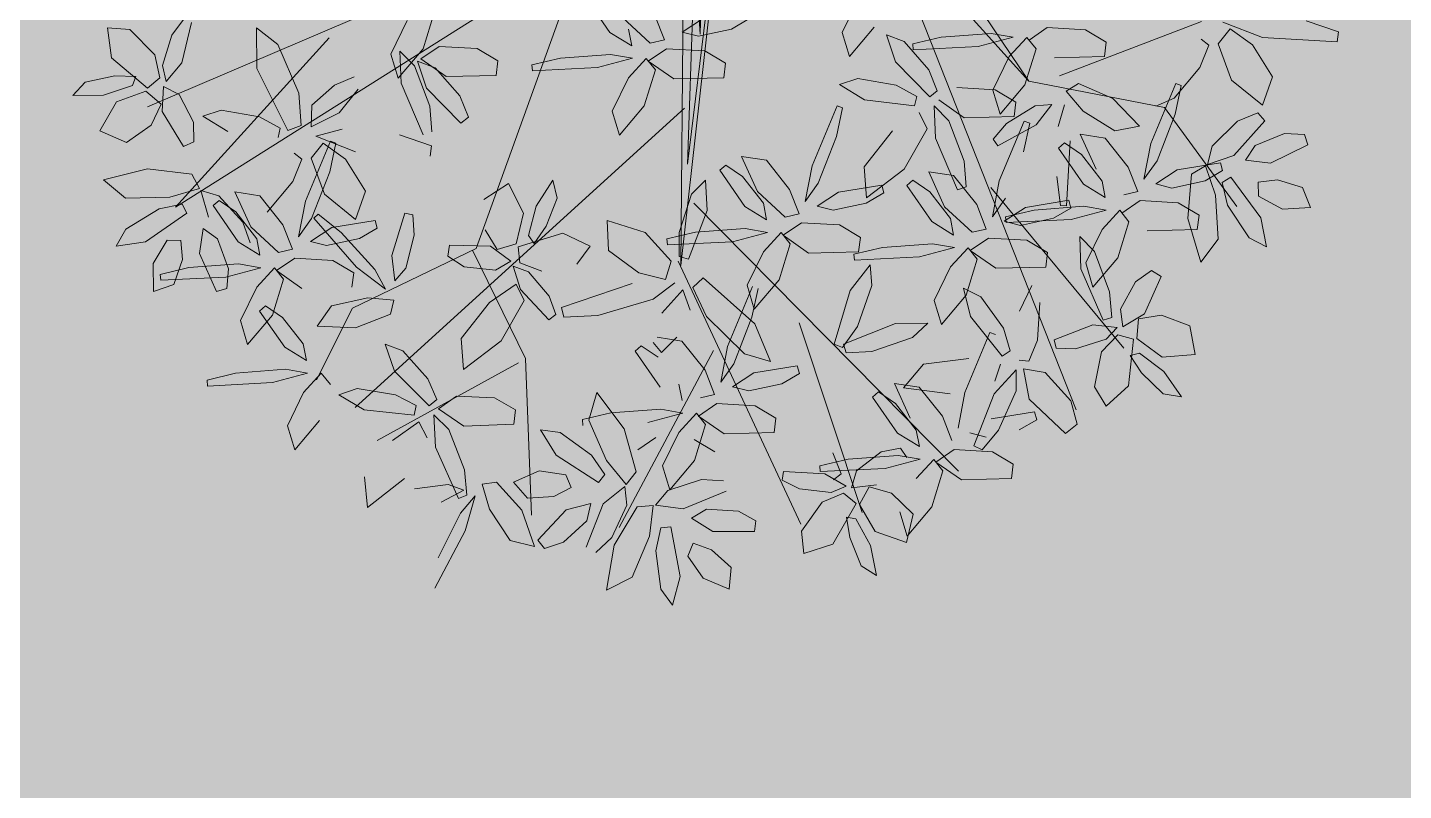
# Model space of a CAD drawing. Header units: metres. Extents: x 349703 to 349913, y 9282546 to 9282694.
# Drawn here: x 349720.509 to 349722.96, y 9282575.915 to 9282577.274 of the extents above; entities that cross this region are included whole.
import ezdxf

# ---------------------------------------------------------------- set-up
doc = ezdxf.new("R2010")
doc.units = ezdxf.units.M
doc.header["$LTSCALE"] = 0.25
doc.layers.add('AREA-VERDE', color=3, linetype='CONTINUOUS', lineweight=9)
doc.layers.add('ARQ-FONDO', color=253, linetype='CONTINUOUS', lineweight=9)

# ---------------------------------------------------------------- blocks, each defined once
blk = doc.blocks.new('ARR2')
at = {"layer": 'ARQ-FONDO', "lineweight": 5}
for p, q in [((2740.9216, 1213.7321), (2740.9402, 1214.2786)), ((2740.9402, 1214.2786), (2740.9538, 1214.0668)), ((2740.9114, 1214.2586), (2740.9047, 1213.4719)), ((2740.9047, 1213.4719), (2740.9909, 1214.2402)), ((2740.9849, 1214.2535), (2740.9216, 1213.7321)), ((2740.9538, 1214.0668), (2740.9593, 1214.2641)), ((2739.6024, 1213.6218), (2740.5631, 1214.2272)), ((2740.6354, 1214.2321), (2740.3772, 1213.5152)), ((2740.275, 1214.1978), (2739.5306, 1213.8801)), ((2740.7216, 1214.0717), (2740.6569, 1214.1648)), ((2741.3198, 1214.0712), (2741.3618, 1214.1573)), ((2741.5062, 1214.1534), (2741.9224, 1213.0996)), ((2741.6594, 1214.1552), (2741.8003, 1213.9461)), ((2739.6232, 1214.1048), (2739.5933, 1214.0649)), ((2739.6192, 1213.9933), (2739.6442, 1214.0974)), ((2740.1577, 1214.0158), (2740.1997, 1214.1019)), ((2740.269, 1214.1219), (2740.2402, 1214.0293)), ((2740.8252, 1214.0443), (2740.754, 1214.1101)), ((2740.837, 1214.1154), (2740.8618, 1214.0528)), ((2740.9076, 1214.0725), (2740.9628, 1214.1084)), ((2741.0798, 1214.1065), (2741.0345, 1214.0803)), ((2741.6422, 1214.1223), (2741.8003, 1213.9461)), ((2741.8793, 1213.96), (2742.2455, 1214.0994)), ((2742.3003, 1214.0979), (2742.4025, 1214.0584)), ((2742.5982, 1214.0733), (2742.5152, 1214.1017)), ((2739.4275, 1214.0832), (2739.4379, 1214.006)), ((2739.4852, 1214.0795), (2739.4275, 1214.0832)), ((2739.5495, 1214.0136), (2739.4852, 1214.0795)), ((2739.5933, 1214.0649), (2739.5695, 1213.9862)), ((2739.8116, 1214.0835), (2739.8126, 1213.9789)), ((2739.8665, 1214.0407), (2739.8116, 1214.0835)), ((2740.7777, 1214.0373), (2740.7216, 1214.0717)), ((2740.7693, 1214.0797), (2740.7777, 1214.0373)), ((2740.9494, 1214.0618), (2740.9076, 1214.0725)), ((2741.0345, 1214.0803), (2740.9494, 1214.0618)), ((2741.3385, 1214.0092), (2741.3198, 1214.0712)), ((2741.4023, 1214.0847), (2741.3385, 1214.0092)), ((2741.4336, 1214.0656), (2741.4573, 1213.9959)), ((2741.4793, 1214.0484), (2741.4336, 1214.0656)), ((2741.5015, 1214.0423), (2741.5749, 1214.0596)), ((2741.5749, 1214.0596), (2741.7034, 1214.0691)), ((2741.7606, 1214.0592), (2741.67, 1214.0353)), ((2741.7034, 1214.0691), (2741.7606, 1214.0592)), ((2741.7499, 1214.0095), (2741.7958, 1214.0588)), ((2741.7958, 1214.0588), (2741.8191, 1214.0294)), ((2741.848, 1214.0839), (2741.8011, 1214.0518)), ((2741.9463, 1214.0783), (2741.848, 1214.0839)), ((2741.9998, 1214.0464), (2741.9463, 1214.0783)), ((2742.319, 1214.0806), (2742.288, 1214.042)), ((2742.3766, 1214.0395), (2742.319, 1214.0806)), ((2742.5948, 1214.0471), (2742.5982, 1214.0733)), ((2739.9988, 1214.0577), (2739.6024, 1213.6218)), ((2739.9206, 1213.9149), (2739.8665, 1214.0407)), ((2740.2402, 1214.0293), (2740.1764, 1213.9539)), ((2740.1806, 1214.0237), (2740.1836, 1213.9407)), ((2740.2183, 1213.9854), (2740.1806, 1214.0237)), ((2740.2815, 1214.0357), (2740.2346, 1214.0036)), ((2740.3798, 1214.0302), (2740.2815, 1214.0357)), ((2740.4332, 1213.9983), (2740.3798, 1214.0302)), ((2740.8675, 1214.0295), (2740.8205, 1213.9974)), ((2740.8618, 1214.0528), (2740.8252, 1214.0443)), ((2740.9657, 1214.024), (2740.8675, 1214.0295)), ((2741.0192, 1213.9921), (2740.9657, 1214.024)), ((2741.5429, 1213.9756), (2741.4793, 1214.0484)), ((2741.503, 1214.0271), (2741.5015, 1214.0423)), ((2741.67, 1214.0353), (2741.503, 1214.0271)), ((2741.8191, 1214.0294), (2741.7904, 1213.9369)), ((2741.9953, 1214.0092), (2741.9998, 1214.0464)), ((2742.2642, 1214.0389), (2742.2411, 1213.9814)), ((2742.2444, 1214.0542), (2742.2642, 1214.0389)), ((2742.288, 1214.042), (2742.3223, 1213.9488)), ((2742.428, 1213.957), (2742.3766, 1214.0395)), ((2742.4025, 1214.0584), (2742.5948, 1214.0471)), ((2739.4379, 1214.006), (2739.5303, 1213.928)), ((2739.5623, 1213.9548), (2739.5495, 1214.0136)), ((2739.5786, 1213.9451), (2739.6192, 1213.9933)), ((2740.1764, 1213.9539), (2740.1577, 1214.0158)), ((2740.2258, 1213.998), (2740.2495, 1213.9283)), ((2740.2715, 1213.9808), (2740.2258, 1213.998)), ((2740.2346, 1214.0036), (2740.3, 1213.9579)), ((2740.4287, 1213.961), (2740.4332, 1213.9983)), ((2740.5209, 1213.988), (2740.5943, 1214.0052)), ((2740.5224, 1213.9728), (2740.5209, 1213.988)), ((2740.5943, 1214.0052), (2740.7228, 1214.0148)), ((2740.78, 1214.0049), (2740.6894, 1213.981)), ((2740.7228, 1214.0148), (2740.78, 1214.0049)), ((2740.7693, 1213.9551), (2740.8152, 1214.0044)), ((2740.8152, 1214.0044), (2740.8386, 1213.9751)), ((2740.8205, 1213.9974), (2740.886, 1213.9517)), ((2741.0147, 1213.9548), (2741.0192, 1213.9921)), ((2741.4573, 1213.9959), (2741.5452, 1213.9058)), ((2741.7079, 1213.9233), (2741.7499, 1214.0095)), ((2741.8666, 1214.006), (2741.9953, 1214.0092)), ((2739.3704, 1213.9437), (2739.4465, 1213.9596)), ((2739.4465, 1213.9596), (2739.5001, 1213.9584)), ((2739.5001, 1213.9584), (2739.4916, 1213.9352)), ((2739.5303, 1213.928), (2739.5623, 1213.9548)), ((2739.5695, 1213.9862), (2739.5786, 1213.9451)), ((2739.8126, 1213.9789), (2739.8923, 1213.8193)), ((2740.0122, 1213.9358), (2740.063, 1213.9574)), ((2740.2574, 1213.8814), (2740.2183, 1213.9854)), ((2740.3351, 1213.908), (2740.2715, 1213.9808)), ((2740.3, 1213.9579), (2740.4287, 1213.961)), ((2740.6894, 1213.981), (2740.5224, 1213.9728)), ((2740.7273, 1213.869), (2740.7693, 1213.9551)), ((2740.8386, 1213.9751), (2740.8098, 1213.8825)), ((2740.886, 1213.9517), (2741.0147, 1213.9548)), ((2741.3603, 1213.9527), (2741.3126, 1213.9375)), ((2741.4588, 1213.9356), (2741.3603, 1213.9527)), ((2741.5648, 1213.9214), (2741.5429, 1213.9756)), ((2742.2411, 1213.9814), (2742.1749, 1213.9023)), ((2742.4021, 1213.884), (2742.428, 1213.957)), ((2739.3382, 1213.9093), (2739.3704, 1213.9437)), ((2739.4916, 1213.9352), (2739.4174, 1213.9104)), ((2739.5265, 1213.9202), (2739.4505, 1213.8928)), ((2739.5661, 1213.887), (2739.5265, 1213.9202)), ((2739.5716, 1213.9325), (2739.5681, 1213.8679)), ((2739.6124, 1213.9121), (2739.5716, 1213.9325)), ((2739.9542, 1213.884), (2740.0122, 1213.9358)), ((2740.0736, 1213.9259), (2740.0245, 1213.8642)), ((2740.1836, 1213.9407), (2740.2405, 1213.8078)), ((2740.2495, 1213.9283), (2740.3375, 1213.8381)), ((2741.3126, 1213.9375), (2741.3773, 1213.8979)), ((2741.5118, 1213.9069), (2741.4588, 1213.9356)), ((2741.5452, 1213.9058), (2741.5648, 1213.9214)), ((2741.7138, 1213.9242), (2741.6155, 1213.9298)), ((2741.7265, 1213.8614), (2741.7079, 1213.9233)), ((2741.7673, 1213.8923), (2741.7138, 1213.9242)), ((2741.7904, 1213.9369), (2741.7265, 1213.8614)), ((2741.8003, 1213.9461), (2742.1503, 1213.8779)), ((2741.8967, 1213.9201), (2741.9283, 1213.9402)), ((2741.9409, 1213.8692), (2741.8967, 1213.9201)), ((2741.9283, 1213.9402), (2742.0173, 1213.9018)), ((2742.1146, 1213.7855), (2742.179, 1213.9399)), ((2742.1934, 1213.9346), (2742.1774, 1213.861)), ((2742.179, 1213.9399), (2742.1934, 1213.9346)), ((2742.3223, 1213.9488), (2742.4021, 1213.884)), ((2739.4174, 1213.9104), (2739.3382, 1213.9093)), ((2739.4505, 1213.8928), (2739.4079, 1213.8186)), ((2739.5402, 1213.8332), (2739.5661, 1213.887)), ((2739.6492, 1213.8404), (2739.6124, 1213.9121)), ((2739.926, 1213.8321), (2739.9206, 1213.9149)), ((2739.9519, 1213.8288), (2739.9542, 1213.884)), ((2740.2628, 1213.8153), (2740.2574, 1213.8814)), ((2740.357, 1213.8537), (2740.3351, 1213.908)), ((2740.8098, 1213.8825), (2740.746, 1213.807)), ((2741.2422, 1213.7283), (2741.3067, 1213.8826)), ((2741.3067, 1213.8826), (2741.321, 1213.8774)), ((2741.3773, 1213.8979), (2741.5065, 1213.8825)), ((2741.5065, 1213.8825), (2741.5118, 1213.9069)), ((2741.557, 1213.8823), (2741.56, 1213.7993)), ((2741.5947, 1213.8441), (2741.557, 1213.8823)), ((2741.5686, 1213.8977), (2741.634, 1213.8519)), ((2741.7429, 1213.8367), (2741.817, 1213.8824)), ((2741.7628, 1213.8551), (2741.7673, 1213.8923)), ((2741.817, 1213.8824), (2741.86, 1213.8862)), ((2741.86, 1213.8862), (2741.8199, 1213.834)), ((2741.8766, 1213.8293), (2741.8925, 1213.8851)), ((2742.0173, 1213.9018), (2742.0857, 1213.8304)), ((2742.1749, 1213.9023), (2742.1278, 1213.8821)), ((2739.5681, 1213.8679), (2739.6233, 1213.778)), ((2739.7206, 1213.8712), (2739.6729, 1213.856)), ((2739.6729, 1213.856), (2739.7376, 1213.8164)), ((2739.8191, 1213.8541), (2739.7206, 1213.8712)), ((2739.8721, 1213.8254), (2739.8191, 1213.8541)), ((2740.0245, 1213.8642), (2739.9519, 1213.8288)), ((2740.9133, 1213.8764), (2740.0653, 1213.1056)), ((2740.3375, 1213.8381), (2740.357, 1213.8537)), ((2740.746, 1213.807), (2740.7273, 1213.869)), ((2741.321, 1213.8774), (2741.305, 1213.8037)), ((2741.5181, 1213.8651), (2741.5386, 1213.8235)), ((2741.634, 1213.8519), (2741.7628, 1213.8551)), ((2742.0221, 1213.8184), (2741.9409, 1213.8692)), ((2742.1774, 1213.861), (2742.1308, 1213.7408)), ((2742.1503, 1213.8779), (2742.336, 1213.6237)), ((2742.3906, 1213.8645), (2742.3383, 1213.8433)), ((2742.4089, 1213.8437), (2742.3906, 1213.8645)), ((2739.4079, 1213.8186), (2739.4768, 1213.7881)), ((2739.4768, 1213.7881), (2739.5402, 1213.8332)), ((2739.65, 1213.7897), (2739.6492, 1213.8404)), ((2739.8668, 1213.801), (2739.8721, 1213.8254)), ((2739.8923, 1213.8193), (2739.926, 1213.8321)), ((2740.0317, 1213.8223), (2739.9645, 1213.8042)), ((2741.3763, 1213.7255), (2741.4497, 1213.818)), ((2741.5386, 1213.8235), (2741.4794, 1213.7197)), ((2741.6338, 1213.7401), (2741.5947, 1213.8441)), ((2741.7089, 1213.7968), (2741.7429, 1213.8367)), ((2741.8199, 1213.834), (2741.7205, 1213.7795)), ((2741.7241, 1213.6891), (2741.7885, 1213.8435)), ((2741.8029, 1213.8382), (2741.7869, 1213.7646)), ((2741.7885, 1213.8435), (2741.8029, 1213.8382)), ((2742.0857, 1213.8304), (2742.0221, 1213.8184)), ((2742.3383, 1213.8433), (2742.2725, 1213.7791)), ((2742.3288, 1213.7546), (2742.4089, 1213.8437)), ((2742.4594, 1213.8111), (2742.3832, 1213.7802)), ((2742.5104, 1213.8088), (2742.4594, 1213.8111)), ((2739.6233, 1213.778), (2739.65, 1213.7897)), ((2739.9372, 1213.6373), (2740.0016, 1213.7916)), ((2739.9832, 1213.7869), (2739.9522, 1213.7483)), ((2739.9645, 1213.8042), (2740.0667, 1213.7646)), ((2740.0407, 1213.7457), (2739.9832, 1213.7869)), ((2740.016, 1213.7864), (2740, 1213.7127)), ((2740.0016, 1213.7916), (2740.016, 1213.7864)), ((2740.2623, 1213.7796), (2740.1793, 1213.808)), ((2740.259, 1213.7534), (2740.2623, 1213.7796)), ((2741.305, 1213.8037), (2741.2584, 1213.6836)), ((2741.56, 1213.7993), (2741.6169, 1213.6665)), ((2741.7205, 1213.7795), (2741.7089, 1213.7968)), ((2741.8768, 1213.7739), (2741.8927, 1213.7873)), ((2741.8927, 1213.7873), (2741.9359, 1213.7577)), ((2741.9067, 1213.7925), (2741.8973, 1213.6255)), ((2741.9332, 1213.8093), (2741.9972, 1213.7995)), ((2741.9739, 1213.7192), (2741.9332, 1213.8093)), ((2741.9972, 1213.7995), (2742.0569, 1213.7245)), ((2742.0972, 1213.6935), (2742.1146, 1213.7855)), ((2742.2725, 1213.7791), (2742.261, 1213.7318)), ((2742.3832, 1213.7802), (2742.3584, 1213.7424)), ((2742.4231, 1213.7351), (2742.5194, 1213.7825)), ((2742.5194, 1213.7825), (2742.5104, 1213.8088)), ((2739.9284, 1213.7452), (2739.9053, 1213.6876)), ((2739.9086, 1213.7605), (2739.9284, 1213.7452)), ((2739.9522, 1213.7483), (2739.9865, 1213.6551)), ((2740.0922, 1213.6632), (2740.0407, 1213.7457)), ((2741.0609, 1213.7521), (2741.1248, 1213.7423)), ((2741.1016, 1213.662), (2741.0609, 1213.7521)), ((2741.1248, 1213.7423), (2741.1845, 1213.6673)), ((2741.6393, 1213.674), (2741.6338, 1213.7401)), ((2741.9414, 1213.6808), (2741.8768, 1213.7739)), ((2741.9359, 1213.7577), (2741.9892, 1213.6888)), ((2742.1308, 1213.7408), (2742.0972, 1213.6935)), ((2742.261, 1213.7318), (2742.3288, 1213.7546)), ((2742.3584, 1213.7424), (2742.4231, 1213.7351)), ((2739.5303, 1213.7208), (2739.4169, 1213.6922)), ((2739.6444, 1213.7067), (2739.5303, 1213.7208)), ((2739.6642, 1213.67), (2739.6444, 1213.7067)), ((2740, 1213.7127), (2739.9534, 1213.5926)), ((2741.0044, 1213.7167), (2741.0204, 1213.7301)), ((2741.0691, 1213.6236), (2741.0044, 1213.7167)), ((2741.0204, 1213.7301), (2741.0635, 1213.7005)), ((2741.2248, 1213.6363), (2741.2422, 1213.7283)), ((2741.3824, 1213.6459), (2741.3763, 1213.7255)), ((2741.4794, 1213.7197), (2741.3824, 1213.6459)), ((2741.5427, 1213.713), (2741.6067, 1213.7031)), ((2741.5834, 1213.6229), (2741.5427, 1213.713)), ((2742.0569, 1213.7245), (2742.0816, 1213.6619)), ((2742.1274, 1213.6816), (2742.1826, 1213.7175)), ((2742.1826, 1213.7175), (2742.2945, 1213.7358)), ((2742.2199, 1213.707), (2742.2103, 1213.5924)), ((2742.2558, 1213.7282), (2742.2199, 1213.707)), ((2742.2997, 1213.7157), (2742.2544, 1213.6894)), ((2742.2816, 1213.653), (2742.2558, 1213.7282)), ((2742.2945, 1213.7358), (2742.2997, 1213.7157)), ((2739.4169, 1213.6922), (2739.4742, 1213.6452)), ((2739.588, 1213.6472), (2739.6642, 1213.67)), ((2739.9053, 1213.6876), (2739.8391, 1213.6086)), ((2740.4603, 1213.6823), (2740.3971, 1213.6412)), ((2740.4991, 1213.606), (2740.4603, 1213.6823)), ((2740.532, 1213.6241), (2740.5743, 1213.6911)), ((2740.5743, 1213.6911), (2740.5856, 1213.6453)), ((2740.9321, 1213.655), (2740.9682, 1213.6913)), ((2740.9682, 1213.6913), (2740.9723, 1213.6134)), ((2741.0635, 1213.7005), (2741.1168, 1213.6316)), ((2741.2584, 1213.6836), (2741.2248, 1213.6363)), ((2741.3103, 1213.6603), (2741.4221, 1213.6786)), ((2741.4221, 1213.6786), (2741.4273, 1213.6584)), ((2741.4862, 1213.6775), (2741.5022, 1213.6909)), ((2741.5509, 1213.5844), (2741.4862, 1213.6775)), ((2741.5022, 1213.6909), (2741.5454, 1213.6613)), ((2741.6067, 1213.7031), (2741.6664, 1213.6282)), ((2741.6169, 1213.6665), (2741.6393, 1213.674)), ((2741.7026, 1213.6723), (2742.0451, 1213.2589)), ((2741.7067, 1213.5971), (2741.7241, 1213.6891)), ((2741.882, 1213.6257), (2741.8726, 1213.7005)), ((2741.9976, 1213.6464), (2741.9414, 1213.6808)), ((2741.9892, 1213.6888), (2741.9976, 1213.6464)), ((2742.1693, 1213.671), (2742.1274, 1213.6816)), ((2742.2544, 1213.6894), (2742.1693, 1213.671)), ((2742.3208, 1213.6989), (2742.2982, 1213.6853)), ((2742.2982, 1213.6853), (2742.3127, 1213.6266)), ((2742.3986, 1213.5945), (2742.3208, 1213.6989)), ((2742.4407, 1213.6918), (2742.3913, 1213.6861)), ((2742.3913, 1213.6861), (2742.3926, 1213.6504)), ((2742.5059, 1213.6724), (2742.4407, 1213.6918)), ((2742.5257, 1213.6207), (2742.5059, 1213.6724)), ((2739.4742, 1213.6452), (2739.588, 1213.6472)), ((2739.6676, 1213.6646), (2739.6876, 1213.596)), ((2739.7143, 1213.6513), (2739.6676, 1213.6646)), ((2739.6994, 1213.6256), (2739.7153, 1213.639)), ((2739.7759, 1213.583), (2739.7143, 1213.6513)), ((2739.7153, 1213.639), (2739.7585, 1213.6094)), ((2739.7558, 1213.6611), (2739.8198, 1213.6513)), ((2739.7965, 1213.571), (2739.7558, 1213.6611)), ((2739.8198, 1213.6513), (2739.8795, 1213.5763)), ((2739.9198, 1213.5452), (2739.9372, 1213.6373)), ((2739.9865, 1213.6551), (2740.0663, 1213.5903)), ((2740.0663, 1213.5903), (2740.0922, 1213.6632)), ((2740.5856, 1213.6453), (2740.5573, 1213.5728)), ((2740.9002, 1213.5569), (2740.9321, 1213.655)), ((2741.1728, 1213.5962), (2741.1016, 1213.662)), ((2741.1845, 1213.6673), (2741.2093, 1213.6047)), ((2741.2551, 1213.6244), (2741.3103, 1213.6603)), ((2741.4273, 1213.6584), (2741.382, 1213.6322)), ((2741.5454, 1213.6613), (2741.5987, 1213.5924)), ((2741.7402, 1213.6445), (2741.7067, 1213.5971)), ((2741.7921, 1213.6211), (2741.904, 1213.6395)), ((2741.904, 1213.6395), (2741.9092, 1213.6193)), ((2742.0873, 1213.6387), (2742.0404, 1213.6066)), ((2742.0816, 1213.6619), (2742.0451, 1213.6534)), ((2742.1856, 1213.6331), (2742.0873, 1213.6387)), ((2742.2881, 1213.5393), (2742.2816, 1213.653)), ((2742.3926, 1213.6504), (2742.4536, 1213.6169)), ((2739.5604, 1213.6171), (2739.4749, 1213.5653)), ((2739.525, 1213.5325), (2739.6323, 1213.6062)), ((2739.6197, 1213.6293), (2739.5604, 1213.6171)), ((2739.6323, 1213.6062), (2739.6197, 1213.6293)), ((2739.764, 1213.5325), (2739.6994, 1213.6256)), ((2739.7585, 1213.6094), (2739.8118, 1213.5405)), ((2739.9593, 1213.5932), (2739.9704, 1213.6037)), ((2739.9704, 1213.6037), (2740.0293, 1213.5567)), ((2740.1602, 1213.4977), (2740.1934, 1213.6061)), ((2740.1934, 1213.6061), (2740.2138, 1213.6018)), ((2740.2138, 1213.6018), (2740.2172, 1213.5496)), ((2740.4805, 1213.5274), (2740.4991, 1213.606)), ((2740.5122, 1213.5484), (2740.532, 1213.6241)), ((2740.9723, 1213.6134), (2740.9243, 1213.4881)), ((2740.9374, 1213.632), (2741.6198, 1212.9417)), ((2741.1252, 1213.5892), (2741.0691, 1213.6236)), ((2741.1168, 1213.6316), (2741.1252, 1213.5892)), ((2741.2093, 1213.6047), (2741.1728, 1213.5962)), ((2741.2969, 1213.6137), (2741.2551, 1213.6244)), ((2741.382, 1213.6322), (2741.2969, 1213.6137)), ((2741.6546, 1213.5571), (2741.5834, 1213.6229)), ((2741.6664, 1213.6282), (2741.6911, 1213.5655)), ((2741.7369, 1213.5853), (2741.7921, 1213.6211)), ((2741.7408, 1213.5971), (2741.8142, 1213.6143)), ((2741.8142, 1213.6143), (2741.9427, 1213.6239)), ((2741.9092, 1213.6193), (2741.8639, 1213.593)), ((2741.8973, 1213.6255), (2741.882, 1213.6257)), ((2741.9999, 1213.614), (2741.9093, 1213.5901)), ((2741.9427, 1213.6239), (2741.9999, 1213.614)), ((2741.9892, 1213.5642), (2742.0351, 1213.6136)), ((2742.0351, 1213.6136), (2742.0584, 1213.5842)), ((2742.2391, 1213.6012), (2742.1856, 1213.6331)), ((2742.2346, 1213.5639), (2742.2391, 1213.6012)), ((2742.3127, 1213.6266), (2742.3679, 1213.5432)), ((2742.4536, 1213.6169), (2742.5257, 1213.6207)), ((2739.4749, 1213.5653), (2739.4495, 1213.5213)), ((2739.6743, 1213.5669), (2739.6645, 1213.5025)), ((2739.7111, 1213.5406), (2739.6743, 1213.5669)), ((2739.7951, 1213.53), (2739.7759, 1213.583)), ((2739.8677, 1213.5052), (2739.7965, 1213.571)), ((2739.8795, 1213.5763), (2739.9042, 1213.5137)), ((2739.9534, 1213.5926), (2739.9198, 1213.5452)), ((2739.95, 1213.5334), (2740.0052, 1213.5693)), ((2740.069, 1213.4669), (2739.9593, 1213.5932)), ((2740.0052, 1213.5693), (2740.1171, 1213.5876)), ((2740.1223, 1213.5674), (2740.077, 1213.5412)), ((2740.1171, 1213.5876), (2740.1223, 1213.5674)), ((2740.4001, 1213.5635), (2740.4311, 1213.5124)), ((2740.5573, 1213.5728), (2740.5269, 1213.5286)), ((2740.7145, 1213.5871), (2740.7177, 1213.5098)), ((2740.8127, 1213.5568), (2740.7145, 1213.5871)), ((2740.9418, 1213.5571), (2741.0703, 1213.5667)), ((2741.0703, 1213.5667), (2741.1275, 1213.5568)), ((2741.215, 1213.5814), (2741.168, 1213.5493)), ((2741.3132, 1213.5759), (2741.215, 1213.5814)), ((2741.3667, 1213.544), (2741.3132, 1213.5759)), ((2741.607, 1213.55), (2741.5509, 1213.5844)), ((2741.5987, 1213.5924), (2741.607, 1213.55)), ((2741.6911, 1213.5655), (2741.6546, 1213.5571)), ((2741.7788, 1213.5746), (2741.7369, 1213.5853)), ((2741.7423, 1213.5819), (2741.7408, 1213.5971)), ((2741.9093, 1213.5901), (2741.7423, 1213.5819)), ((2741.8639, 1213.593), (2741.7788, 1213.5746)), ((2741.9472, 1213.4781), (2741.9892, 1213.5642)), ((2742.0584, 1213.5842), (2742.0297, 1213.4917)), ((2742.1058, 1213.5608), (2742.2346, 1213.5639)), ((2742.2103, 1213.5924), (2742.2433, 1213.4802)), ((2742.4128, 1213.5195), (2742.3986, 1213.5945)), ((2739.4495, 1213.5213), (2739.525, 1213.5325)), ((2739.581, 1213.5364), (2739.5451, 1213.4767)), ((2739.6168, 1213.5363), (2739.581, 1213.5364)), ((2739.6206, 1213.4867), (2739.6168, 1213.5363)), ((2739.739, 1213.4633), (2739.7111, 1213.5406)), ((2739.8201, 1213.4982), (2739.764, 1213.5325)), ((2739.8118, 1213.5405), (2739.8201, 1213.4982)), ((2739.9919, 1213.5227), (2739.95, 1213.5334)), ((2740.077, 1213.5412), (2739.9919, 1213.5227)), ((2740.0293, 1213.5567), (2740.1162, 1213.4616)), ((2740.2172, 1213.5496), (2740.196, 1213.4651)), ((2740.4311, 1213.5124), (2740.4805, 1213.5274)), ((2740.6007, 1213.5547), (2740.485, 1213.5199)), ((2740.5269, 1213.5286), (2740.5122, 1213.5484)), ((2740.6711, 1213.5211), (2740.6007, 1213.5547)), ((2740.8793, 1213.4831), (2740.8127, 1213.5568)), ((2740.8685, 1213.5399), (2740.9418, 1213.5571)), ((2740.8699, 1213.5247), (2740.8685, 1213.5399)), ((2741.037, 1213.5329), (2740.8699, 1213.5247)), ((2740.9003, 1213.4949), (2740.9002, 1213.5569)), ((2741.1275, 1213.5568), (2741.037, 1213.5329)), ((2741.1168, 1213.507), (2741.1627, 1213.5563)), ((2741.1861, 1213.527), (2741.1573, 1213.4344)), ((2741.1627, 1213.5563), (2741.1861, 1213.527)), ((2741.168, 1213.5493), (2741.2335, 1213.5036)), ((2741.3622, 1213.5067), (2741.3667, 1213.544)), ((2741.4237, 1213.518), (2741.5522, 1213.5276)), ((2741.5522, 1213.5276), (2741.6094, 1213.5176)), ((2741.6968, 1213.5423), (2741.6499, 1213.5102)), ((2741.7951, 1213.5367), (2741.6968, 1213.5423)), ((2741.8486, 1213.5048), (2741.7951, 1213.5367)), ((2741.9318, 1213.5462), (2741.9348, 1213.4632)), ((2741.9696, 1213.508), (2741.9318, 1213.5462)), ((2742.2433, 1213.4802), (2742.2881, 1213.5393)), ((2742.3679, 1213.5432), (2742.4128, 1213.5195)), ((2739.6645, 1213.5025), (2739.708, 1213.4044)), ((2739.9042, 1213.5137), (2739.8677, 1213.5052)), ((2740.3772, 1213.5152), (2740.0587, 1213.3619)), ((2740.1678, 1213.4323), (2740.1602, 1213.4977)), ((2740.3086, 1213.5241), (2740.3038, 1213.4953)), ((2740.3038, 1213.4953), (2740.3466, 1213.4683)), ((2740.414, 1213.5212), (2740.3086, 1213.5241)), ((2740.3684, 1213.5093), (2740.5038, 1213.2324)), ((2740.4661, 1213.4829), (2740.414, 1213.5212)), ((2740.485, 1213.5199), (2740.49, 1213.4785)), ((2740.6365, 1213.4749), (2740.6711, 1213.5211)), ((2740.7177, 1213.5098), (2740.7962, 1213.4524)), ((2740.9243, 1213.4881), (2740.9003, 1213.4949)), ((2741.0748, 1213.4209), (2741.1168, 1213.507)), ((2741.2335, 1213.5036), (2741.3622, 1213.5067)), ((2741.3503, 1213.5007), (2741.4237, 1213.518)), ((2741.3517, 1213.4855), (2741.3503, 1213.5007)), ((2741.5188, 1213.4937), (2741.3517, 1213.4855)), ((2741.6094, 1213.5176), (2741.5188, 1213.4937)), ((2741.5987, 1213.4679), (2741.6446, 1213.5172)), ((2741.6446, 1213.5172), (2741.6679, 1213.4879)), ((2741.6499, 1213.5102), (2741.7153, 1213.4644)), ((2741.844, 1213.4676), (2741.8486, 1213.5048)), ((2742.0297, 1213.4917), (2741.9658, 1213.4162)), ((2742.0086, 1213.404), (2741.9696, 1213.508)), ((2739.5451, 1213.4767), (2739.5461, 1213.4045)), ((2739.5634, 1213.4488), (2739.6368, 1213.4661)), ((2739.5986, 1213.4223), (2739.6206, 1213.4867)), ((2739.6368, 1213.4661), (2739.7653, 1213.4757)), ((2739.8225, 1213.4658), (2739.7319, 1213.4419)), ((2739.7347, 1213.4124), (2739.739, 1213.4633)), ((2739.7653, 1213.4757), (2739.8225, 1213.4658)), ((2739.8118, 1213.416), (2739.8577, 1213.4653)), ((2739.8577, 1213.4653), (2739.881, 1213.436)), ((2739.9099, 1213.4904), (2739.863, 1213.4583)), ((2739.863, 1213.4583), (2739.9284, 1213.4126)), ((2740.0082, 1213.4848), (2739.9099, 1213.4904)), ((2740.0617, 1213.4529), (2740.0082, 1213.4848)), ((2740.1438, 1213.4105), (2740.069, 1213.4669)), ((2740.1162, 1213.4616), (2740.1438, 1213.4105)), ((2740.196, 1213.4651), (2740.1678, 1213.4323)), ((2740.3466, 1213.4683), (2740.4268, 1213.4599)), ((2740.4268, 1213.4599), (2740.4661, 1213.4829)), ((2740.4728, 1213.4701), (2740.491, 1213.4098)), ((2740.5122, 1213.4553), (2740.4728, 1213.4701)), ((2740.49, 1213.4785), (2740.5462, 1213.457)), ((2740.865, 1213.4358), (2740.8793, 1213.4831)), ((2740.8976, 1213.4825), (2741.2131, 1212.8057)), ((2741.3916, 1213.4732), (2741.3406, 1213.4076)), ((2741.396, 1213.4197), (2741.3916, 1213.4732)), ((2741.5567, 1213.3817), (2741.5987, 1213.4679)), ((2741.6679, 1213.4879), (2741.6391, 1213.3953)), ((2741.7153, 1213.4644), (2741.844, 1213.4676)), ((2741.9348, 1213.4632), (2741.9917, 1213.3304)), ((2741.9658, 1213.4162), (2741.9472, 1213.4781)), ((2742.1166, 1213.4588), (2742.0752, 1213.4296)), ((2742.1413, 1213.4433), (2742.1166, 1213.4588)), ((2739.5461, 1213.4045), (2739.5986, 1213.4223)), ((2739.5649, 1213.4336), (2739.5634, 1213.4488)), ((2739.7319, 1213.4419), (2739.5649, 1213.4336)), ((2739.881, 1213.436), (2739.8523, 1213.3434)), ((2740.0572, 1213.4157), (2740.0617, 1213.4529)), ((2740.4116, 1213.3762), (2740.48, 1213.4232)), ((2740.48, 1213.4232), (2740.5005, 1213.3817)), ((2740.5652, 1213.3924), (2740.5122, 1213.4553)), ((2740.7793, 1213.4252), (2740.5966, 1213.3638)), ((2740.7962, 1213.4524), (2740.865, 1213.4358)), ((2740.8332, 1213.3848), (2740.8888, 1213.4267)), ((2740.9615, 1213.4397), (2740.9349, 1213.4152)), ((2741.095, 1213.3213), (2740.9615, 1213.4397)), ((2741.0935, 1213.3589), (2741.0748, 1213.4209)), ((2741.1573, 1213.4344), (2741.0935, 1213.3589)), ((2742.0752, 1213.4296), (2742.0366, 1213.3588)), ((2742.0982, 1213.3471), (2742.1413, 1213.4433)), ((2739.708, 1213.4044), (2739.7347, 1213.4124)), ((2739.7698, 1213.3299), (2739.8118, 1213.416)), ((2740.0044, 1213.3679), (2740.098, 1213.3881)), ((2740.098, 1213.3881), (2740.1651, 1213.3825)), ((2740.491, 1213.4098), (2740.5646, 1213.3319)), ((2740.5823, 1213.3455), (2740.5652, 1213.3924)), ((2740.8555, 1213.3486), (2740.9097, 1213.4086)), ((2740.9097, 1213.4086), (2740.9282, 1213.3565)), ((2740.9349, 1213.4152), (2740.9708, 1213.3404)), ((2741.0243, 1213.2631), (2741.0888, 1213.4174)), ((2741.1031, 1213.4122), (2741.0871, 1213.3385)), ((2741.3406, 1213.4076), (2741.2992, 1213.2692)), ((2741.3593, 1213.3148), (2741.396, 1213.4197)), ((2741.6391, 1213.3953), (2741.5753, 1213.3198)), ((2741.632, 1213.4135), (2741.6504, 1213.3399)), ((2741.6767, 1213.3909), (2741.632, 1213.4135)), ((2741.735, 1213.3098), (2741.6767, 1213.3909)), ((2741.8081, 1213.4202), (2741.7762, 1213.3538)), ((2742.0141, 1213.3379), (2742.0086, 1213.404)), ((2739.819, 1213.354), (2739.8349, 1213.3675)), ((2739.8841, 1213.2612), (2739.819, 1213.354)), ((2739.8349, 1213.3675), (2739.8782, 1213.3381)), ((2740.0587, 1213.3619), (2739.9661, 1213.1769)), ((2739.9672, 1213.315), (2740.0044, 1213.3679)), ((2740.1651, 1213.3825), (2740.1565, 1213.3461)), ((2740.3382, 1213.2837), (2740.4116, 1213.3762)), ((2740.5005, 1213.3817), (2740.4413, 1213.2779)), ((2740.5966, 1213.3638), (2740.6033, 1213.3383)), ((2740.6909, 1213.3429), (2740.8332, 1213.3848)), ((2741.5753, 1213.3198), (2741.5567, 1213.3817)), ((2741.823, 1213.2793), (2741.8287, 1213.3759)), ((2742.0366, 1213.3588), (2742.0428, 1213.3136)), ((2739.7884, 1213.2679), (2739.7698, 1213.3299)), ((2739.8523, 1213.3434), (2739.7884, 1213.2679)), ((2739.8782, 1213.3381), (2739.9319, 1213.2695)), ((2740.066, 1213.3115), (2739.9672, 1213.315)), ((2740.1565, 1213.3461), (2740.066, 1213.3115)), ((2740.5646, 1213.3319), (2740.5823, 1213.3455)), ((2740.6033, 1213.3383), (2740.6909, 1213.3429)), ((2740.9708, 1213.3404), (2741.0681, 1213.2439)), ((2741.0871, 1213.3385), (2741.0405, 1213.2184)), ((2741.135, 1213.2246), (2741.095, 1213.3213)), ((2741.2088, 1213.3241), (2741.3717, 1212.8358)), ((2741.3211, 1213.2606), (2741.3593, 1213.3148)), ((2741.4573, 1213.3225), (2741.3229, 1213.2693)), ((2741.5403, 1213.3232), (2741.4573, 1213.3225)), ((2741.501, 1213.2866), (2741.5403, 1213.3232)), ((2741.6504, 1213.3399), (2741.7318, 1213.2384)), ((2741.9658, 1213.3187), (2741.8656, 1213.2806)), ((2742.0284, 1213.3123), (2741.9658, 1213.3187)), ((2741.9917, 1213.3304), (2742.0141, 1213.3379)), ((2742.0428, 1213.3136), (2742.0982, 1213.3471)), ((2742.0835, 1213.3346), (2742.0784, 1213.2833)), ((2742.1426, 1213.3436), (2742.0835, 1213.3346)), ((2742.2155, 1213.3166), (2742.1426, 1213.3436)), ((2742.2292, 1213.2425), (2742.2155, 1213.3166)), ((2740.3443, 1213.2041), (2740.3382, 1213.2837)), ((2740.843, 1213.2869), (2740.9069, 1213.2771)), ((2740.8937, 1213.2867), (2740.8547, 1213.2477)), ((2741.396, 1213.2504), (2741.501, 1213.2866)), ((2741.6357, 1213.1444), (2741.7001, 1213.2988)), ((2741.7001, 1213.2988), (2741.7145, 1213.2935)), ((2741.7527, 1213.2522), (2741.735, 1213.3098)), ((2741.8006, 1213.2254), (2741.823, 1213.2793)), ((2741.8656, 1213.2806), (2741.8714, 1213.2591)), ((2741.9212, 1213.2569), (2741.9997, 1213.2816)), ((2742.0296, 1213.2933), (2741.9882, 1213.2496)), ((2741.9997, 1213.2816), (2742.0284, 1213.3123)), ((2742.0698, 1213.282), (2742.0296, 1213.2933)), ((2742.0575, 1213.1617), (2742.0698, 1213.282)), ((2742.0784, 1213.2833), (2742.1438, 1213.2359)), ((2739.9404, 1213.2271), (2739.8841, 1213.2612)), ((2739.9319, 1213.2695), (2739.9404, 1213.2271)), ((2740.1423, 1213.2687), (2740.1671, 1213.1993)), ((2740.1883, 1213.2521), (2740.1423, 1213.2687)), ((2740.2529, 1213.1802), (2740.1883, 1213.2521)), ((2740.4413, 1213.2779), (2740.3443, 1213.2041)), ((2740.9887, 1213.2525), (2740.7458, 1212.7974)), ((2740.7865, 1213.2514), (2740.8025, 1213.2649)), ((2740.8512, 1213.1584), (2740.7865, 1213.2514)), ((2740.8025, 1213.2649), (2740.8457, 1213.2353)), ((2740.8547, 1213.2477), (2740.833, 1213.273)), ((2740.9069, 1213.2771), (2740.9666, 1213.2021)), ((2741.007, 1213.171), (2741.0243, 1213.2631)), ((2741.0681, 1213.2439), (2741.135, 1213.2246)), ((2741.2992, 1213.2692), (2741.3211, 1213.2606)), ((2741.3229, 1213.2693), (2741.3298, 1213.2467)), ((2741.3298, 1213.2467), (2741.396, 1213.2504)), ((2741.7318, 1213.2384), (2741.7527, 1213.2522)), ((2741.8714, 1213.2591), (2741.9212, 1213.2569)), ((2741.9882, 1213.2496), (2741.9701, 1213.1593)), ((2742.0617, 1213.2399), (2742.0856, 1213.246)), ((2742.0856, 1213.246), (2742.148, 1213.1986)), ((2740.4862, 1213.2206), (2740.1221, 1213.0213)), ((2740.5038, 1213.2324), (2740.5199, 1212.8292)), ((2741.0405, 1213.2184), (2741.007, 1213.171)), ((2741.0924, 1213.1951), (2741.2042, 1213.2134)), ((2741.2042, 1213.2134), (2741.2095, 1213.1932)), ((2741.4775, 1213.1566), (2741.5289, 1213.2177)), ((2741.5289, 1213.2177), (2741.6461, 1213.2322)), ((2741.7279, 1213.2179), (2741.7133, 1213.1739)), ((2741.7757, 1213.2279), (2741.8006, 1213.2254)), ((2742.0909, 1213.1949), (2742.0617, 1213.2399)), ((2742.1438, 1213.2359), (2742.2292, 1213.2425)), ((2739.684, 1213.1765), (2739.7572, 1213.1941)), ((2739.6855, 1213.1613), (2739.684, 1213.1765)), ((2739.7572, 1213.1941), (2739.8857, 1213.2044)), ((2739.9429, 1213.1948), (2739.8525, 1213.1704)), ((2739.8857, 1213.2044), (2739.9429, 1213.1948)), ((2739.9325, 1213.1449), (2739.9781, 1213.1945)), ((2739.9781, 1213.1945), (2740.0016, 1213.1653)), ((2740.1671, 1213.1993), (2740.2562, 1213.1104)), ((2740.2755, 1213.1263), (2740.2529, 1213.1802)), ((2740.9666, 1213.2021), (2740.9914, 1213.1395)), ((2741.0372, 1213.1592), (2741.0924, 1213.1951)), ((2741.2095, 1213.1932), (2741.1642, 1213.167)), ((2741.7677, 1213.2029), (2741.7117, 1213.1416)), ((2741.7678, 1213.1492), (2741.7677, 1213.2029)), ((2741.7868, 1213.2057), (2741.8014, 1213.1273)), ((2741.8427, 1213.1958), (2741.7868, 1213.2057)), ((2741.9089, 1213.1229), (2741.8427, 1213.1958)), ((2742.1469, 1213.141), (2742.0909, 1213.1949)), ((2742.148, 1213.1986), (2742.1936, 1213.1338)), ((2739.8525, 1213.1704), (2739.6855, 1213.1613)), ((2739.891, 1213.0586), (2739.9325, 1213.1449)), ((2740.0707, 1213.1547), (2740.0232, 1213.1389)), ((2740.0232, 1213.1389), (2740.0884, 1213.1002)), ((2740.1694, 1213.139), (2740.0707, 1213.1547)), ((2740.2228, 1213.1111), (2740.1694, 1213.139)), ((2740.6882, 1213.1446), (2740.667, 1213.0735)), ((2740.7584, 1213.0511), (2740.6882, 1213.1446)), ((2740.899, 1213.1664), (2740.9073, 1213.124)), ((2740.9914, 1213.1395), (2740.9549, 1213.131)), ((2741.0791, 1213.1485), (2741.0372, 1213.1592)), ((2741.1642, 1213.167), (2741.0791, 1213.1485)), ((2741.3979, 1213.1328), (2741.4138, 1213.1462)), ((2741.4138, 1213.1462), (2741.457, 1213.1166)), ((2741.4543, 1213.1682), (2741.5183, 1213.1584)), ((2741.495, 1213.0781), (2741.4543, 1213.1682)), ((2741.5984, 1213.1413), (2741.4775, 1213.1566)), ((2741.5183, 1213.1584), (2741.578, 1213.0834)), ((2741.6183, 1213.0524), (2741.6357, 1213.1444)), ((2741.7117, 1213.1416), (2741.6592, 1213.007)), ((2741.7228, 1213.0476), (2741.7678, 1213.1492)), ((2741.9701, 1213.1593), (2741.9995, 1213.1096)), ((2741.9995, 1213.1096), (2742.0575, 1213.1617)), ((2742.1936, 1213.1338), (2742.1469, 1213.141)), ((2740.2178, 1213.0866), (2740.2228, 1213.1111)), ((2740.2562, 1213.1104), (2740.2755, 1213.1263)), ((2740.3262, 1213.1354), (2740.2797, 1213.1026)), ((2740.2797, 1213.1026), (2740.3457, 1213.0578)), ((2740.4245, 1213.1312), (2740.3262, 1213.1354)), ((2740.4784, 1213.1), (2740.4245, 1213.1312)), ((2740.9971, 1213.1162), (2740.9502, 1213.0841)), ((2741.0954, 1213.1107), (2740.9971, 1213.1162)), ((2741.1488, 1213.0788), (2741.0954, 1213.1107)), ((2741.4625, 1213.0397), (2741.3979, 1213.1328)), ((2741.457, 1213.1166), (2741.5103, 1213.0477)), ((2741.8014, 1213.1273), (2741.8954, 1213.0393)), ((2741.9247, 1213.0627), (2741.9089, 1213.1229)), ((2739.9734, 1213.0725), (2739.9099, 1212.9967)), ((2740.0884, 1213.1002), (2740.2178, 1213.0866)), ((2740.1619, 1213.0213), (2740.2296, 1213.0693)), ((2740.2296, 1213.0693), (2740.2507, 1213.028)), ((2740.2683, 1213.0871), (2740.2724, 1213.0041)), ((2740.3065, 1213.0494), (2740.2683, 1213.0871)), ((2740.4744, 1213.0627), (2740.4784, 1213.1)), ((2740.6506, 1213.0747), (2740.724, 1213.0919)), ((2740.652, 1213.0595), (2740.6506, 1213.0747)), ((2740.667, 1213.0735), (2740.7129, 1212.9693)), ((2740.724, 1213.0919), (2740.8524, 1213.1015)), ((2740.9096, 1213.0916), (2740.8191, 1213.0677)), ((2740.8524, 1213.1015), (2740.9096, 1213.0916)), ((2740.899, 1213.0418), (2740.9448, 1213.0911)), ((2740.9448, 1213.0911), (2740.9682, 1213.0618)), ((2740.9502, 1213.0841), (2741.0156, 1213.0384)), ((2741.1443, 1213.0415), (2741.1488, 1213.0788)), ((2741.578, 1213.0834), (2741.6027, 1213.0208)), ((2741.7037, 1213.0764), (2741.8156, 1213.0947)), ((2741.8208, 1213.0745), (2741.7755, 1213.0483)), ((2741.8156, 1213.0947), (2741.8208, 1213.0745)), ((2739.9099, 1212.9967), (2739.891, 1213.0586)), ((2740.3471, 1212.9459), (2740.3065, 1213.0494)), ((2740.3457, 1213.0578), (2740.4744, 1213.0627)), ((2740.5432, 1213.0483), (2740.5828, 1212.983)), ((2740.5936, 1213.0419), (2740.5432, 1213.0483)), ((2740.6745, 1212.9832), (2740.5936, 1213.0419)), ((2740.7896, 1212.9404), (2740.7584, 1213.0511)), ((2740.857, 1212.9557), (2740.899, 1213.0418)), ((2740.9682, 1213.0618), (2740.9394, 1212.9692)), ((2741.0156, 1213.0384), (2741.1443, 1213.0415)), ((2741.5187, 1213.0053), (2741.4625, 1213.0397)), ((2741.5103, 1213.0477), (2741.5187, 1213.0053)), ((2741.6904, 1213.0298), (2741.6486, 1213.0405)), ((2741.6804, 1212.9966), (2741.7228, 1213.0476)), ((2741.8954, 1213.0393), (2741.9247, 1213.0627)), ((2740.2724, 1213.0041), (2740.3312, 1212.8721)), ((2740.8403, 1213.0291), (2740.7934, 1212.997)), ((2740.992, 1212.9916), (2740.9385, 1213.0235)), ((2741.4703, 1213.0015), (2741.4206, 1212.9917)), ((2741.4866, 1212.9773), (2741.4703, 1213.0015)), ((2741.6084, 1212.9976), (2741.5615, 1212.9655)), ((2741.7067, 1212.992), (2741.6084, 1212.9976)), ((2741.6592, 1213.007), (2741.6804, 1212.9966)), ((2740.5828, 1212.983), (2740.6923, 1212.9126)), ((2740.7087, 1212.9332), (2740.6745, 1212.9832)), ((2740.7129, 1212.9693), (2740.7635, 1212.9079)), ((2740.9394, 1212.9692), (2740.8756, 1212.8937)), ((2741.2619, 1212.956), (2741.3353, 1212.9732)), ((2741.3172, 1212.935), (2741.2954, 1212.9893)), ((2741.3353, 1212.9732), (2741.4638, 1212.9828)), ((2741.4206, 1212.9917), (2741.3566, 1212.9426)), ((2741.521, 1212.9729), (2741.4304, 1212.949)), ((2741.4638, 1212.9828), (2741.521, 1212.9729)), ((2741.5103, 1212.9231), (2741.5562, 1212.9724)), ((2741.5562, 1212.9724), (2741.5795, 1212.9431)), ((2741.5615, 1212.9655), (2741.627, 1212.9197)), ((2741.7602, 1212.9601), (2741.7067, 1212.992)), ((2741.7557, 1212.9228), (2741.7602, 1212.9601)), ((2740.097, 1212.8483), (2740.0898, 1212.9278)), ((2740.3534, 1212.8799), (2740.3471, 1212.9459)), ((2740.5392, 1212.9429), (2740.473, 1212.914)), ((2740.6081, 1212.9329), (2740.5392, 1212.9429)), ((2740.6218, 1212.8999), (2740.6081, 1212.9329)), ((2740.6923, 1212.9126), (2740.7087, 1212.9332)), ((2740.7635, 1212.9079), (2740.7896, 1212.9404)), ((2740.8756, 1212.8937), (2740.857, 1212.9557)), ((2741.1686, 1212.9408), (2741.1651, 1212.9188)), ((2741.2755, 1212.9348), (2741.1686, 1212.9408)), ((2741.2634, 1212.9408), (2741.2619, 1212.956)), ((2741.4304, 1212.949), (2741.2634, 1212.9408)), ((2741.3302, 1212.9035), (2741.2755, 1212.9348)), ((2741.2977, 1212.9194), (2741.3172, 1212.935)), ((2741.3566, 1212.9426), (2741.3439, 1212.8989)), ((2741.5795, 1212.9431), (2741.5508, 1212.8505)), ((2740.1929, 1212.9234), (2740.097, 1212.8483)), ((2740.2182, 1212.8967), (2740.3046, 1212.9074)), ((2740.3453, 1212.893), (2740.2871, 1212.8623)), ((2740.3046, 1212.9074), (2740.3453, 1212.893)), ((2740.3927, 1212.9085), (2740.4298, 1212.9136)), ((2740.4117, 1212.8439), (2740.3927, 1212.9085)), ((2740.4298, 1212.9136), (2740.4948, 1212.8417)), ((2740.473, 1212.914), (2740.5096, 1212.8725)), ((2740.5775, 1212.8772), (2740.6218, 1212.8999)), ((2740.7598, 1212.9027), (2740.7043, 1212.8577)), ((2740.7656, 1212.8544), (2740.7598, 1212.9027)), ((2740.8705, 1212.8919), (2740.8394, 1212.8545)), ((2740.9578, 1212.9208), (2740.8705, 1212.8919)), ((2740.9103, 1212.8452), (2741.0214, 1212.8902)), ((2741.014, 1212.917), (2740.9578, 1212.9208)), ((2741.1651, 1212.9188), (2741.2097, 1212.8965)), ((2741.2097, 1212.8965), (2741.2914, 1212.8872)), ((2741.2914, 1212.8872), (2741.3302, 1212.9035)), ((2741.3439, 1212.8989), (2741.4081, 1212.9069)), ((2741.3896, 1212.9015), (2741.3641, 1212.8567)), ((2741.4472, 1212.8857), (2741.3896, 1212.9015)), ((2741.627, 1212.9197), (2741.7557, 1212.9228)), ((2740.3312, 1212.8721), (2740.3534, 1212.8799)), ((2740.3367, 1212.8343), (2740.3744, 1212.8785)), ((2740.3744, 1212.8785), (2740.3487, 1212.7884)), ((2740.5096, 1212.8725), (2740.5775, 1212.8772)), ((2740.6723, 1212.8587), (2740.6091, 1212.8428)), ((2740.7043, 1212.8577), (2740.6605, 1212.7461)), ((2740.6623, 1212.8146), (2740.6723, 1212.8587)), ((2740.7265, 1212.7712), (2740.7656, 1212.8544)), ((2740.8331, 1212.8536), (2740.7916, 1212.8502)), ((2740.8233, 1212.7747), (2740.8331, 1212.8536)), ((2740.8394, 1212.8545), (2740.9103, 1212.8452)), ((2741.2679, 1212.8626), (2741.2147, 1212.7875)), ((2741.3235, 1212.8857), (2741.2679, 1212.8626)), ((2741.2955, 1212.7542), (2741.3556, 1212.859)), ((2741.3556, 1212.859), (2741.3235, 1212.8857)), ((2741.3641, 1212.8567), (2741.4045, 1212.7868)), ((2741.5028, 1212.8314), (2741.4472, 1212.8857)), ((2740.2794, 1212.7189), (2740.3367, 1212.8343)), ((2740.4644, 1212.7638), (2740.4117, 1212.8439)), ((2740.4948, 1212.8417), (2740.5272, 1212.7483)), ((2740.6091, 1212.8428), (2740.5356, 1212.7647)), ((2740.7916, 1212.8502), (2740.7328, 1212.7514)), ((2740.9705, 1212.8444), (2740.9316, 1212.8213)), ((2740.9316, 1212.8213), (2740.9865, 1212.7864)), ((2741.0525, 1212.8388), (2740.9705, 1212.8444)), ((2741.0974, 1212.8143), (2741.0525, 1212.8388)), ((2741.3311, 1212.8239), (2741.3554, 1212.8197)), ((2741.3395, 1212.7709), (2741.3311, 1212.8239)), ((2741.3554, 1212.8197), (2741.3931, 1212.751)), ((2741.4869, 1212.7751), (2741.4683, 1212.837)), ((2741.4852, 1212.7581), (2741.5028, 1212.8314)), ((2741.5508, 1212.8505), (2741.4869, 1212.7751)), ((2740.3487, 1212.7884), (2740.2706, 1212.6405)), ((2740.6018, 1212.7589), (2740.6623, 1212.8146)), ((2740.8525, 1212.7964), (2740.8398, 1212.7372)), ((2740.8788, 1212.7987), (2740.8525, 1212.7964)), ((2740.9029, 1212.6708), (2740.8788, 1212.7987)), ((2740.9865, 1212.7864), (2741.0939, 1212.7868)), ((2741.0939, 1212.7868), (2741.0974, 1212.8143)), ((2741.2147, 1212.7875), (2741.2213, 1212.7302)), ((2741.4045, 1212.7868), (2741.4852, 1212.7581)), ((2740.5272, 1212.7483), (2740.4644, 1212.7638)), ((2740.5356, 1212.7647), (2740.5532, 1212.7432)), ((2740.5532, 1212.7432), (2740.6018, 1212.7589)), ((2740.685, 1212.733), (2740.7265, 1212.7712)), ((2740.7328, 1212.7514), (2740.7132, 1212.6361)), ((2740.7793, 1212.6696), (2740.8233, 1212.7747)), ((2740.9364, 1212.7563), (2740.922, 1212.7236)), ((2740.9834, 1212.7398), (2740.9364, 1212.7563)), ((2741.2213, 1212.7302), (2741.2955, 1212.7542)), ((2741.3688, 1212.6988), (2741.3395, 1212.7709)), ((2741.3931, 1212.751), (2741.4085, 1212.6733)), ((2740.8398, 1212.7372), (2740.8528, 1212.6381)), ((2740.922, 1212.7236), (2740.9621, 1212.6668)), ((2741.0335, 1212.6938), (2740.9834, 1212.7398)), ((2741.0286, 1212.6386), (2741.0335, 1212.6938)), ((2741.4085, 1212.6733), (2741.3688, 1212.6988)), ((2740.7132, 1212.6361), (2740.7793, 1212.6696)), ((2740.8828, 1212.5972), (2740.9029, 1212.6708)), ((2740.9621, 1212.6668), (2741.0286, 1212.6386)), ((2740.8528, 1212.6381), (2740.8828, 1212.5972))]:
    blk.add_line(p, q, dxfattribs=at)

msp = doc.modelspace()

# ---------------------------------------------------------------- hatches: boundary and pattern name
at = {"layer": 'AREA-VERDE', "lineweight": 0, "true_color": 0xc4e4b2, "transparency": 33554687}
h = msp.add_hatch(color=3, dxfattribs=at)
h.dxf.hatch_style = 1
h.paths.add_polyline_path([(349726.4609, 9282594.7896), (349717.3092, 9282594.7896), (349717.2828, 9282561.4453), (349726.4609, 9282563.0592)])
h.paths.add_polyline_path([(349724.4609, 9282592.7896), (349724.4609, 9282564.7382), (349719.2847, 9282563.828), (349719.3076, 9282592.7896)], flags=16)
at = {"layer": 'AREA-VERDE', "lineweight": 0, "true_color": 0xc4e4b2, "transparency": 33554610}
h = msp.add_hatch(color=3, dxfattribs=at)
h.dxf.hatch_style = 1
h.paths.add_polyline_path([(349724.4609, 9282592.7896), (349719.3076, 9282592.7896), (349719.2847, 9282563.828), (349724.4609, 9282564.7382)])

# ---------------------------------------------------------------- block references
at = {"layer": 'ARQ-FONDO', "xscale": 0.6917913537138002, "yscale": 0.6917913537138002, "zscale": 0.6917913537138002}
msp.add_blockref('ARR2', (347825.5388, 9281737.381), dxfattribs=at)

doc.saveas('drawing.dxf')
